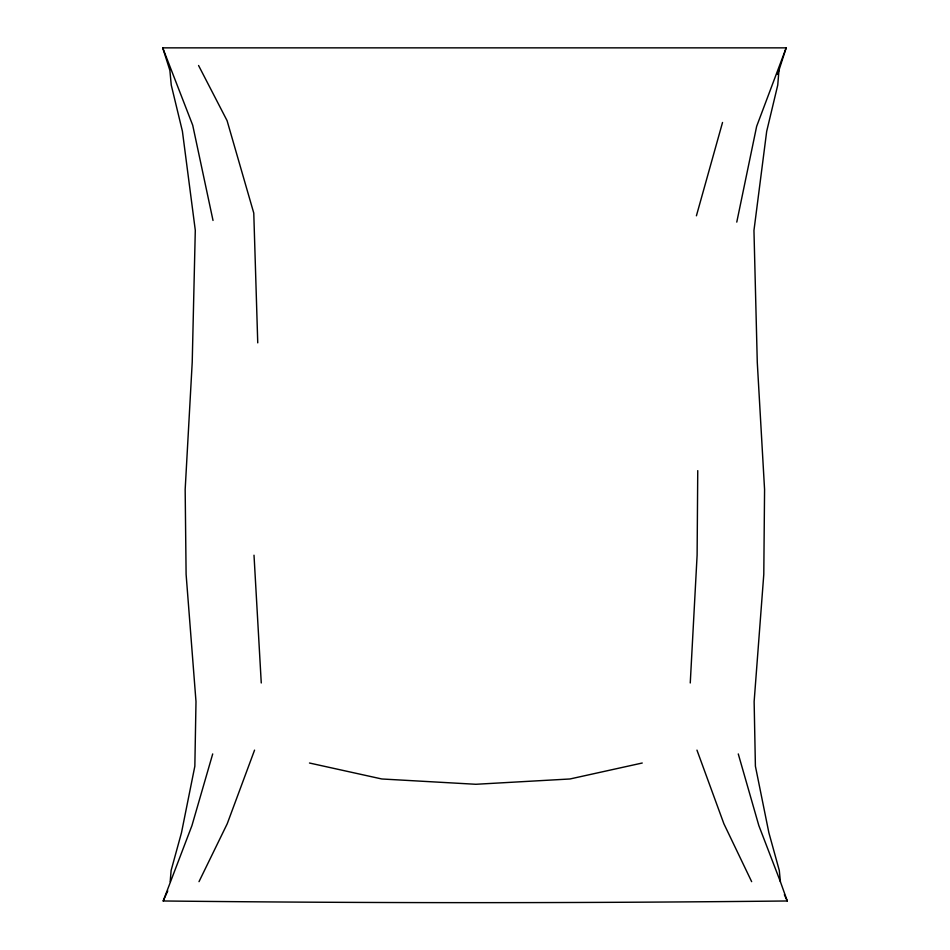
<?xml version="1.0" encoding="UTF-8"?>
<svg xmlns="http://www.w3.org/2000/svg" width="950" height="950" viewBox="0 0 950 950"><rect width="100%" height="100%" fill="white"/><g stroke="black" fill="none" stroke-linecap="round" stroke-linejoin="round"><path stroke-width="1.43" d="M697.751 470.63L697.11 555.204L690.258 682.979M170.169 881.731L171.119 870.461L181.498 832.663L194.845 766.187L195.997 701.611L186.105 574.346L185.167 489.511L192.221 362.259L195.296 230.268L182.4 131.207L171.249 85.037L169.884 70.419L162.723 47.856L786.184 47.856L778.976 70.205L777.741 85.108L766.686 131.361L753.956 230.482L757.281 362.401L764.572 489.547L763.788 574.346L754.134 701.611L755.404 766.187L768.859 832.663L779.297 870.461L780.401 881.731L787.277 900.98C579.274 903.201 371.201 903.201 163.198 900.98L191.947 825.586L212.705 753.932M736.773 222.11L756.651 126.35L786.184 47.856M696.409 215.804L722.534 122.467M777.539 74.397L778.976 70.205M254.564 750.12L227.228 823.757L199.001 881.659M163.198 900.98L167.758 890.898M642.248 763.016L569.964 778.976L475.879 784.284L381.793 778.976L309.474 763.016M198.562 65.491L227.074 120.65L253.769 213.073L257.747 342.855M751.652 881.659L723.888 823.757L696.956 750.12M784.356 894.686L787.277 900.98M780.401 881.731L758.836 825.586L738.269 753.932M162.723 47.856L192.719 125.246L213.014 220.459M254.006 555.204L261.262 682.979"/></g></svg>
